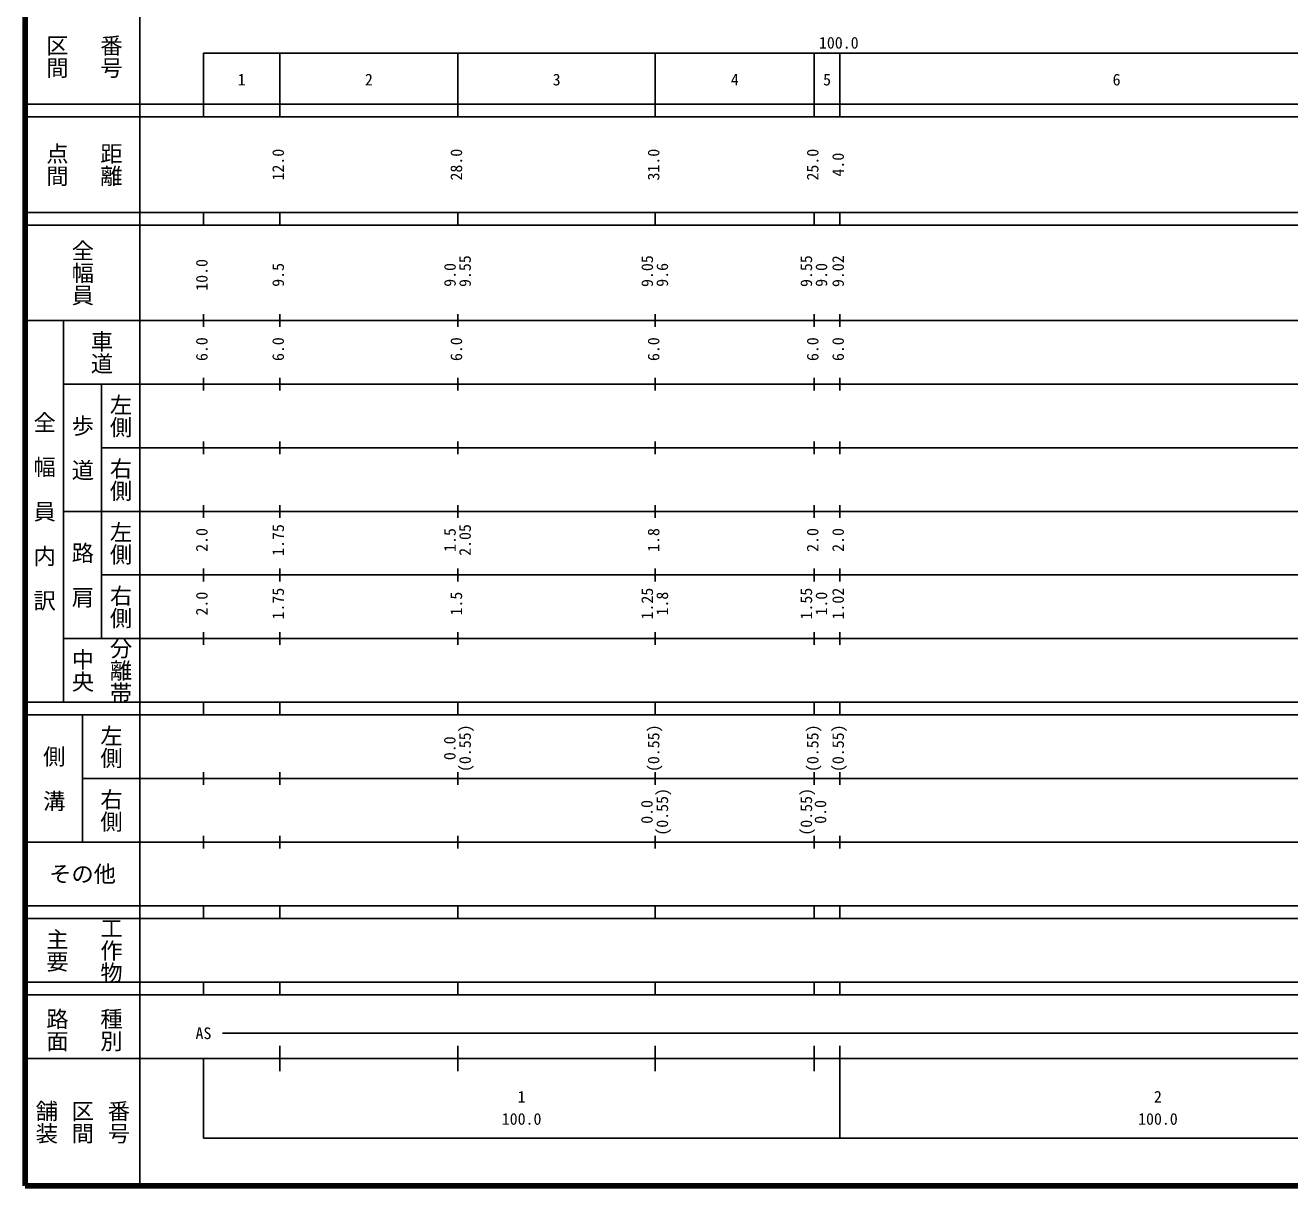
# Model space of a CAD drawing. Units: millimetres on the paper, enlarged 1000 times. Extents: x 40000 to 680000, y 20000 to 380000.
# Drawn here: x 40000 to 238712, y 20000 to 202409 of the extents above; entities that cross this region are included whole.
import ezdxf
from ezdxf.enums import TextEntityAlignment as Align

# ---------------------------------------------------------------- set-up
doc = ezdxf.new("R2010")
doc.units = ezdxf.units.MM
doc.header["$LTSCALE"] = 1000
doc.layers.add('M-TTL', color=2, linetype='Continuous', lineweight=140)
doc.layers.add('M-TTL-BAND', color=7, linetype='Continuous', lineweight=25)
doc.styles.add('@ＭＳ ゴシック', font='')
doc.styles.add('ＭＳ ゴシック', font='')
doc.styles.get('@ＭＳ ゴシック').set_extended_font_data('@MS Gothic')
doc.styles.get('ＭＳ ゴシック').set_extended_font_data('MS Gothic')

msp = doc.modelspace()

# ---------------------------------------------------------------- linework, layer by layer
at = {"layer": 'M-TTL'}
for p, q in [((40000, 380000), (40000, 20000)), ((40000, 20000), (680000, 20000))]:
    msp.add_line(p, q, dxfattribs=at)
at = {"layer": 'M-TTL-BAND'}
for p, q in [((58000, 370000), (58000, 20000)), ((68000, 198000), (579000, 198000)), ((68000, 198000), (68000, 188000)), ((80000, 188000), (80000, 198000)), ((108000, 188000), (108000, 198000)), ((139000, 188000), (139000, 198000)), ((164000, 188000), (164000, 198000)), ((168000, 188000), (168000, 198000)), ((40000, 190000), (579000, 190000)), ((40000, 188000), (579000, 188000)), ((40000, 173000), (579000, 173000)), ((68000, 171000), (68000, 173000)), ((80000, 171000), (80000, 173000)), ((108000, 171000), (108000, 173000)), ((139000, 171000), (139000, 173000)), ((164000, 171000), (164000, 173000)), ((168000, 171000), (168000, 173000)), ((40000, 171000), (579000, 171000)), ((68000, 155000), (68000, 157000)), ((80000, 155000), (80000, 157000)), ((108000, 155000), (108000, 157000)), ((139000, 155000), (139000, 157000)), ((164000, 155000), (164000, 157000)), ((168000, 155000), (168000, 157000)), ((40000, 156000), (579000, 156000)), ((46000, 96000), (46000, 156000)), ((46000, 146000), (579000, 146000)), ((52000, 146000), (52000, 106000)), ((68000, 145000), (68000, 147000)), ((80000, 145000), (80000, 147000)), ((108000, 145000), (108000, 147000)), ((139000, 145000), (139000, 147000)), ((164000, 145000), (164000, 147000)), ((168000, 145000), (168000, 147000)), ((52000, 136000), (579000, 136000)), ((68000, 135000), (68000, 137000)), ((80000, 135000), (80000, 137000)), ((108000, 135000), (108000, 137000)), ((139000, 135000), (139000, 137000)), ((164000, 135000), (164000, 137000)), ((168000, 135000), (168000, 137000)), ((46000, 126000), (579000, 126000)), ((68000, 125000), (68000, 127000)), ((80000, 125000), (80000, 127000)), ((108000, 125000), (108000, 127000)), ((139000, 125000), (139000, 127000)), ((164000, 125000), (164000, 127000)), ((168000, 125000), (168000, 127000)), ((52000, 116000), (579000, 116000)), ((68000, 115000), (68000, 117000)), ((80000, 115000), (80000, 117000)), ((108000, 115000), (108000, 117000)), ((139000, 115000), (139000, 117000)), ((164000, 115000), (164000, 117000)), ((168000, 115000), (168000, 117000)), ((46000, 106000), (579000, 106000)), ((68000, 105000), (68000, 107000)), ((80000, 105000), (80000, 107000)), ((108000, 105000), (108000, 107000)), ((139000, 105000), (139000, 107000)), ((164000, 105000), (164000, 107000)), ((168000, 105000), (168000, 107000)), ((40000, 96000), (579000, 96000)), ((68000, 94000), (68000, 96000)), ((80000, 94000), (80000, 96000)), ((108000, 94000), (108000, 96000)), ((139000, 94000), (139000, 96000)), ((164000, 94000), (164000, 96000)), ((168000, 94000), (168000, 96000)), ((40000, 94000), (579000, 94000)), ((49000, 94000), (49000, 74000)), ((49000, 84000), (579000, 84000)), ((68000, 83000), (68000, 85000)), ((80000, 83000), (80000, 85000)), ((108000, 83000), (108000, 85000)), ((139000, 83000), (139000, 85000)), ((164000, 83000), (164000, 85000)), ((168000, 83000), (168000, 85000)), ((40000, 74000), (579000, 74000)), ((68000, 73000), (68000, 75000)), ((80000, 73000), (80000, 75000)), ((108000, 73000), (108000, 75000)), ((139000, 73000), (139000, 75000)), ((164000, 73000), (164000, 75000)), ((168000, 73000), (168000, 75000)), ((40000, 64000), (579000, 64000)), ((68000, 62000), (68000, 64000)), ((80000, 62000), (80000, 64000)), ((108000, 62000), (108000, 64000)), ((139000, 62000), (139000, 64000)), ((164000, 62000), (164000, 64000)), ((168000, 62000), (168000, 64000)), ((40000, 62000), (579000, 62000)), ((40000, 52000), (579000, 52000)), ((68000, 50000), (68000, 52000)), ((80000, 50000), (80000, 52000)), ((108000, 50000), (108000, 52000)), ((139000, 50000), (139000, 52000)), ((164000, 50000), (164000, 52000)), ((168000, 50000), (168000, 52000)), ((40000, 50000), (579000, 50000)), ((71000, 44000), (565000, 44000)), ((80000, 38000), (80000, 42000)), ((108000, 38000), (108000, 42000)), ((139000, 38000), (139000, 42000)), ((164000, 38000), (164000, 42000)), ((168000, 27500), (168000, 42000)), ((40000, 40000), (579000, 40000)), ((68000, 40000), (68000, 27500)), ((68000, 27500), (579000, 27500))]:
    msp.add_line(p, q, dxfattribs=at)

# ---------------------------------------------------------------- texts
at = {"layer": 'M-TTL-BAND', "style": '@ＭＳ ゴシック'}
for s, p in [('番号', (53500, 197500)), ('区間', (45000, 197500)), ('点間', (45000, 180500)), ('距離', (53500, 180500)), ('全幅員', (49000, 163500)), ('車道', (52000, 151000)), ('左側', (55000, 141000)), ('全\u3000幅\u3000員\u3000内\u3000訳', (43000, 126000)), ('歩\u3000道', (49000, 136000)), ('右側', (55000, 131000)), ('左側', (55000, 121000)), ('路\u3000肩', (49000, 116000)), ('右側', (55000, 111000)), ('分離帯', (55000, 101000)), ('中央', (49000, 101000)), ('左側', (53500, 89000)), ('側\u3000溝', (44500, 84000)), ('右側', (53500, 79000)), ('工作物', (53500, 57000)), ('主要', (45000, 57000)), ('路面', (45000, 44500)), ('種別', (53500, 44500)), ('舗装', (43333, 30000)), ('区間', (49000, 30000)), ('番号', (54667, 30000))]:
    msp.add_text(s, height=2566, rotation=270, dxfattribs=at).set_placement(p, align=Align.MIDDLE_CENTER)
at = {"layer": 'M-TTL-BAND', "style": 'ＭＳ ゴシック'}
for s, p in [('100.0', (167844, 198195)), ('2', (94000, 192405)), ('3', (123500, 192405)), ('6', (211500, 192405)), ('1', (74000, 192405)), ('4', (151500, 192405)), ('5', (166000, 192405)), ('AS', (68000, 42500)), ('1', (118000, 32523)), ('2', (218000, 32523)), ('100.0', (118000, 29033)), ('100.0', (218000, 29033))]:
    msp.add_text(s, height=1833, dxfattribs=at).set_placement(p, align=Align.BOTTOM_CENTER)
for s, p in [('12.0', (81199, 180500)), ('28.0', (109199, 180500)), ('31.0', (140199, 180500)), ('25.0', (165199, 180500)), ('4.0', (169199, 180500)), ('10.0', (69199, 163174)), ('9.55', (110569, 163764)), ('9.05', (139199, 163764)), ('9.55', (164199, 163764)), ('9.02', (169199, 163754)), ('9.5', (81199, 163174)), ('9.0', (108199, 163174)), ('9.6', (141569, 163174)), ('9.0', (166569, 163174)), ('6.0', (69199, 151500)), ('6.0', (81199, 151500)), ('6.0', (109199, 151500)), ('6.0', (140199, 151500)), ('6.0', (165199, 151500)), ('6.0', (169199, 151500)), ('2.0', (69199, 121500)), ('1.75', (81199, 121500)), ('1.5', (108199, 121500)), ('2.05', (110569, 121500)), ('1.8', (140199, 121500)), ('2.0', (165199, 121500)), ('2.0', (169199, 121500)), ('1.75', (81199, 111500)), ('1.25', (139199, 111500)), ('1.55', (164199, 111500)), ('1.02', (169199, 111500)), ('2.0', (69199, 111500)), ('1.5', (109199, 111500)), ('1.8', (141569, 111500)), ('1.0', (166569, 111500)), ('(0.55)', (110569, 88764)), ('(0.55)', (140199, 88764)), ('(0.55)', (165199, 88764)), ('(0.55)', (169199, 88764)), ('0.0', (108163, 88764)), ('(0.55)', (141569, 78764)), ('(0.55)', (164199, 78764)), ('0.0', (139141, 78764)), ('0.0', (166416, 78764))]:
    msp.add_text(s, height=1833, rotation=90, dxfattribs=at).set_placement(p, align=Align.BOTTOM_CENTER)
msp.add_text('その他', height=2566, dxfattribs=at).set_placement((49000, 69000), align=Align.MIDDLE_CENTER)

doc.saveas('drawing.dxf')
